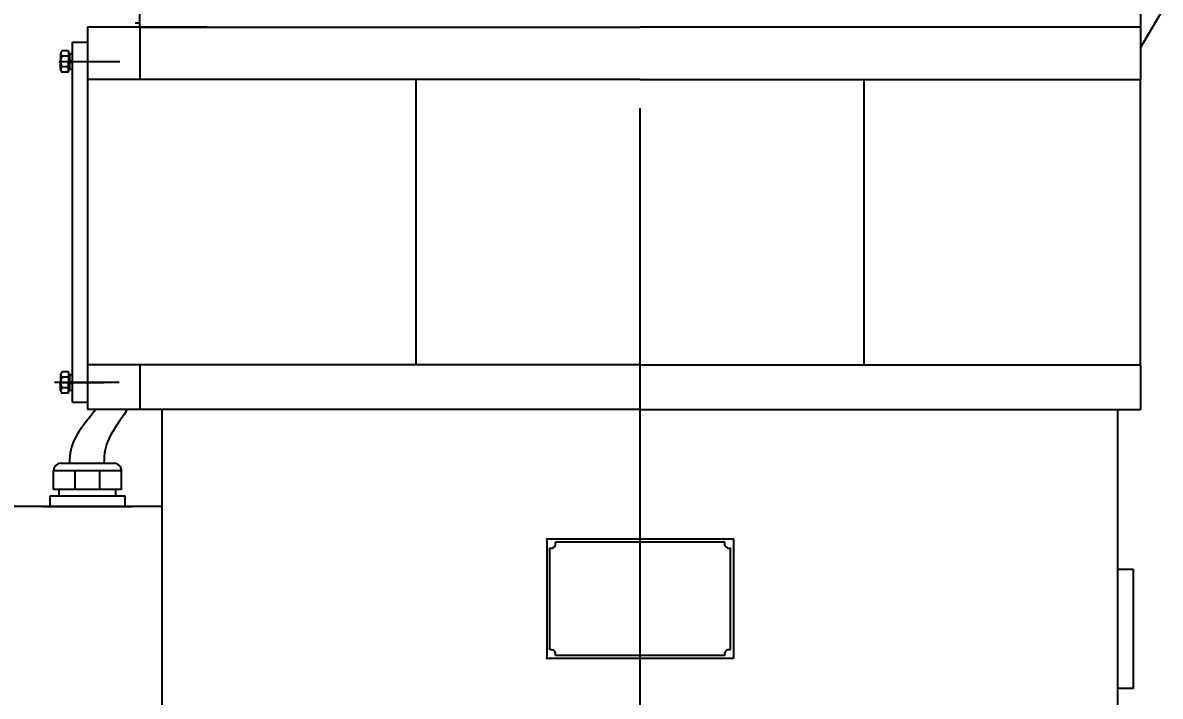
# Model space of a CAD drawing. Header units: millimetres. Extents: x 0 to 42000, y 0 to 29700.
# Drawn here: x 12526 to 13288, y 13337 to 13788 of the extents above; entities that cross this region are included whole.
import ezdxf

# ---------------------------------------------------------------- set-up
doc = ezdxf.new("R2010")
doc.units = ezdxf.units.MM
doc.header["$LTSCALE"] = 1000
doc.linetypes.add('G', pattern=[2, 1.25, -0.25, 0.25, -0.25])
for name, color, linetype in [('01', 7, 'Continuous'), ('05', 142, 'G'), ('08', 1, 'Continuous')]:
    doc.layers.add(name, color=color, linetype=linetype)
doc.styles.get("Standard").update_dxf_attribs({"font": 'isocp', "width": 0.707, "bigfont": 'intecad.shx'})
doc.dimstyles.new('INTE', dxfattribs={"dimscale": 100, "dimtxt": 3.5, "dimasz": 3, "dimexe": 3, "dimexo": 0, "dimgap": 1, "dimtad": 1, "dimdec": 0, "dimdsep": 46, "dimtxsty": 'Standard', "dimcen": 0, "dimclrd": 1, "dimclre": 1, "dimclrt": 3, "dimaunit": 1, "dimadec": 0, "dimazin": 0, "dimtfac": 1, "dimtdec": 0, "dimtmove": 0, "dimatfit": 0, "dimfxl": 1, "dimarcsym": 0})

# ---------------------------------------------------------------- blocks, each defined once
blk = doc.blocks.new('*D667')
at = {"layer": '08', "color": 1, "lineweight": -2}
for p, q in [((14727.49, 19784.75), (4430.47, 19784.75)), ((4730.47, 19484.75), (4730.47, 7640.51)), ((14267.01, 7340.51), (4430.47, 7340.51))]:
    blk.add_line(p, q, dxfattribs=at)
at = {"layer": '08', "color": 1}
for points in [[(4680.47, 19484.75), (4780.47, 19484.75), (4730.47, 19784.75)], [(4680.47, 7640.51), (4780.47, 7640.51), (4730.47, 7340.51)]]:
    blk.add_solid(points, dxfattribs=at)
at = {"layer": 'DEFPOINTS', "color": 0}
for p in [(14727.49, 19784.75), (4730.47, 7340.51), (14267.01, 7340.51)]:
    blk.add_point(p, dxfattribs=at)
at = {"layer": '08', "color": 3, "insert": (4455.43, 13562.63), "char_height": 350, "attachment_point": 5, "rotation": 90}
blk.add_mtext('12444', dxfattribs=at)
blk = doc.blocks.new('*D673')
at = {"layer": '08', "color": 1, "lineweight": -2}
for p, q in [((11801.4, 12407.33), (11801.4, 20975.13)), ((14519.27, 19272.46), (14519.27, 20975.13)), ((12101.4, 20675.13), (14219.27, 20675.13))]:
    blk.add_line(p, q, dxfattribs=at)
at = {"layer": '08', "color": 1}
for points in [[(12101.4, 20725.13), (12101.4, 20625.13), (11801.4, 20675.13)], [(14219.27, 20725.13), (14219.27, 20625.13), (14519.27, 20675.13)]]:
    blk.add_solid(points, dxfattribs=at)
at = {"layer": 'DEFPOINTS', "color": 0}
for p in [(14519.27, 20675.13), (14519.27, 19272.46), (11801.4, 12407.33)]:
    blk.add_point(p, dxfattribs=at)
at = {"layer": '08', "color": 3, "insert": (13160.34, 20950.16), "char_height": 350, "attachment_point": 5}
blk.add_mtext('2718', dxfattribs=at)
blk = doc.blocks.new('*D678')
at = {"layer": '08', "color": 1, "lineweight": -2}
for p, q in [((6849.2, 11679.03), (6849.2, 21558.26)), ((16398.8, 20688.38), (16398.8, 21558.26)), ((7149.2, 21258.26), (16098.8, 21258.26))]:
    blk.add_line(p, q, dxfattribs=at)
at = {"layer": '08', "color": 1}
for points in [[(7149.2, 21308.26), (7149.2, 21208.26), (6849.2, 21258.26)], [(16098.8, 21308.26), (16098.8, 21208.26), (16398.8, 21258.26)]]:
    blk.add_solid(points, dxfattribs=at)
at = {"layer": 'DEFPOINTS', "color": 0}
for p in [(16398.8, 21258.26), (16398.8, 20688.38), (6849.2, 11679.03)]:
    blk.add_point(p, dxfattribs=at)
at = {"layer": '08', "color": 3, "insert": (11624, 21533.26), "char_height": 350, "attachment_point": 5}
blk.add_mtext('9550', dxfattribs=at)

msp = doc.modelspace()

# ---------------------------------------------------------------- linework, layer by layer
at = {"layer": '01', "color": 7, "linetype": 'Continuous'}
for p, q in [((12604.3, 13785.34), (12604.3, 14001.34)), ((13274.3, 14001.34), (13274.3, 13750.34)), ((13274.3, 13771.63), (13349.6, 13899.46)), ((12601.3, 13788.34), (12604.3, 13788.34)), ((12569.3, 13785.34), (12569.3, 13534.34)), ((12649.3, 13785.34), (12569.3, 13785.34)), ((12604.3, 13785.34), (12939.3, 13785.34)), ((12604.3, 13785.34), (12604.3, 13750.34)), ((12604.3, 13785.34), (12649.3, 13785.34)), ((12604.3, 13785.34), (12649.3, 13785.34)), ((13274.3, 13785.34), (12939.3, 13785.34)), ((12559.3, 13534.34), (12559.3, 13775.34)), ((12559.3, 13775.34), (12569.3, 13775.34)), ((12551.3, 13767.73), (12551.3, 13762.34)), ((12556.6, 13769.53), (12552.32, 13769.53)), ((12556.6, 13765.93), (12552.32, 13765.93)), ((12556.6, 13769.53), (12556.6, 13762.34)), ((12556.6, 13768.14), (12557.2, 13768.14)), ((12557.2, 13756.54), (12557.2, 13768.14)), ((12557.2, 13767.44), (12557.2, 13757.24)), ((12559.3, 13767.44), (12557.2, 13767.44)), ((12559.3, 13757.24), (12559.3, 13767.44)), ((12550.19, 13762.34), (12576.5, 13762.34)), ((12551.3, 13756.95), (12551.3, 13762.34)), ((12556.6, 13758.74), (12552.32, 13758.74)), ((12556.6, 13755.15), (12556.6, 13762.34)), ((12556.6, 13756.54), (12557.2, 13756.54)), ((12557.2, 13762.34), (12559.3, 13763.39)), ((12559.3, 13762.34), (12557.2, 13761.29)), ((12557.2, 13757.24), (12559.3, 13757.24)), ((12558.08, 13762.34), (12590.87, 13762.34)), ((12556.6, 13755.15), (12552.32, 13755.15)), ((12939.3, 13750.34), (12569.3, 13750.34)), ((12569.3, 13748.59), (12569.3, 13529.34)), ((12789.3, 13559.34), (12789.3, 13750.34)), ((12939.3, 13750.34), (13274.3, 13750.34)), ((13089.3, 13559.34), (13089.3, 13750.34)), ((13274.3, 13559.34), (13274.3, 13750.34)), ((12939.3, 13559.34), (12569.3, 13559.34)), ((12604.3, 13559.34), (12604.3, 13529.34)), ((12939.3, 13559.34), (13274.3, 13559.34)), ((13274.3, 13559.34), (13274.3, 13529.34)), ((12551.3, 13552.73), (12551.3, 13547.34)), ((12556.6, 13554.53), (12552.32, 13554.53)), ((12556.6, 13550.93), (12552.32, 13550.93)), ((12556.6, 13554.53), (12556.6, 13547.34)), ((12556.6, 13553.14), (12557.2, 13553.14)), ((12557.2, 13541.54), (12557.2, 13553.14)), ((12557.2, 13552.44), (12557.2, 13542.24)), ((12559.3, 13552.44), (12557.2, 13552.44)), ((12559.3, 13542.24), (12559.3, 13552.44)), ((12551.3, 13541.95), (12551.3, 13547.34)), ((12556.6, 13543.74), (12552.32, 13543.74)), ((12556.6, 13540.15), (12556.6, 13547.34)), ((12557.2, 13547.34), (12559.3, 13548.39)), ((12559.3, 13547.34), (12557.2, 13546.29)), ((12556.6, 13540.15), (12552.32, 13540.15)), ((12556.6, 13541.54), (12557.2, 13541.54)), ((12557.2, 13542.24), (12559.3, 13542.24)), ((12559.3, 13534.34), (12569.3, 13534.34)), ((12939.3, 13529.34), (12569.3, 13529.34)), ((12619.21, 13003.96), (12619.21, 13529.34)), ((12939.3, 13529.34), (13274.3, 13529.34)), ((13259.3, 12962.46), (13259.3, 13529.34)), ((12551.36, 13493.31), (12587.24, 13493.31)), ((12546.61, 13475.7), (12546.61, 13488.56)), ((12546.61, 13488.56), (12591.99, 13488.56)), ((12560.98, 13475.7), (12560.98, 13488.56)), ((12577.63, 13475.7), (12577.63, 13488.56)), ((12591.99, 13475.7), (12591.99, 13488.56)), ((12591.99, 13475.7), (12546.61, 13475.7)), ((12550.27, 13471.61), (12550.27, 13475.7)), ((12588.33, 13471.61), (12588.33, 13475.7)), ((12544.36, 13464.46), (12544.36, 13471.61)), ((12544.36, 13471.61), (12594.24, 13471.61)), ((12594.24, 13471.61), (12594.24, 13464.46)), ((12619.3, 13464.46), (12464.3, 13464.46)), ((12539.3, 13464.46), (12599.3, 13464.46)), ((12594.24, 13464.46), (12544.36, 13464.46)), ((13001.8, 13442.46), (12876.8, 13442.46)), ((12876.8, 13442.46), (12876.8, 13362.46)), ((12878.8, 13368.28), (12878.8, 13436.63)), ((12995.97, 13440.46), (12882.63, 13440.46)), ((12999.8, 13368.28), (12999.8, 13436.63)), ((13001.8, 13442.46), (13001.8, 13362.46)), ((13259.39, 13422.46), (13269.39, 13422.46)), ((13269.39, 13422.46), (13269.39, 13342.46)), ((13001.8, 13362.46), (12876.8, 13362.46)), ((12995.97, 13364.46), (12882.63, 13364.46)), ((13269.39, 13342.46), (13259.39, 13342.46))]:
    msp.add_line(p, q, dxfattribs=at)
for centre, radius, start, end in [((12553.4, 13767.73), 2.1, 121.12449, 238.87551), ((12558.18, 13762.34), 6.88, 148.48507, 211.51493), ((12553.4, 13756.95), 2.1, 121.12449, 238.87551), ((12553.4, 13552.73), 2.1, 121.12449, 238.87551), ((12558.18, 13547.34), 6.88, 148.48507, 211.51493), ((12553.4, 13541.95), 2.1, 121.12449, 238.87551), ((12551.36, 13488.56), 4.75, 90, 180), ((12587.24, 13488.56), 4.75, 0, 90), ((12879.8, 13439.46), 3, 250.55225, 19.46202), ((12998.8, 13439.46), 3, 160.53798, 289.44775), ((12879.8, 13365.46), 3, 340.53798, 109.44775), ((12998.8, 13365.46), 3, 70.55225, 199.46202)]:
    msp.add_arc(centre, radius, start, end, dxfattribs=at)
for points, knots in [([(12574.85, 13529.34), (12568.34, 13520.63), (12558.01, 13510.17), (12557.39, 13496.44), (12557.26, 13493.42)], [36.063047, 36.063047, 36.063047, 36.063047, 67.785966, 76.736566, 76.736566, 76.736566, 76.736566]), ([(12596.01, 13529.34), (12590.34, 13520.57), (12581.05, 13509.79), (12580.4, 13496.43), (12580.26, 13493.42)], [36.952193, 36.952193, 36.952193, 36.952193, 67.674748, 76.625347, 76.625347, 76.625347, 76.625347])]:
    msp.add_open_spline(points, degree=3, knots=knots, dxfattribs=at)
for p in [(12557.2, 13762.34), (12559.3, 13762.34), (12557.2, 13547.34), (12557.2, 13547.34), (12557.2, 13547.34), (12559.3, 13547.34), (12559.3, 13547.34), (12559.3, 13547.34), (12876.8, 13442.46), (12876.8, 13442.46), (13001.8, 13442.46), (12876.8, 13362.46)]:
    msp.add_point(p, dxfattribs=at)
at = {"layer": '05'}
msp.add_line((12939.3, 12481.18), (12939.3, 14371.55), dxfattribs=at)
at = {"layer": '05', "color": 142, "linetype": 'G'}
for p, q in [((12590.59, 13547.34), (12547.23, 13547.34)), ((12551.76, 13547.34), (12580.43, 13547.34))]:
    msp.add_line(p, q, dxfattribs=at)

# ---------------------------------------------------------------- dimensions: what is measured, and where the dimension line sits
at = {"layer": '08'}
for base, p1, p2, picture, middle in [((16398.8, 21258.26), (6849.2, 11679.03), (16398.8, 20688.38), '*D678', (11624, 21533.26)), ((14519.27, 20675.13), (11801.4, 12407.33), (14519.27, 19272.46), '*D673', (13160.34, 20950.16))]:
    dim = msp.add_linear_dim(base=base, p1=p1, p2=p2, dimstyle='INTE', dxfattribs=at)
    dim.commit()
    dim.dimension.update_dxf_attribs({"geometry": picture, "text_midpoint": middle})
dim = msp.add_linear_dim(base=(4730.47, 7340.51), p1=(14727.49, 19784.75), p2=(14267.01, 7340.51), angle=90, dimstyle='INTE', dxfattribs=at)
dim.commit()
dim.dimension.update_dxf_attribs({"geometry": '*D667', "text_midpoint": (4455.43, 13562.63)})

doc.saveas('drawing.dxf')
